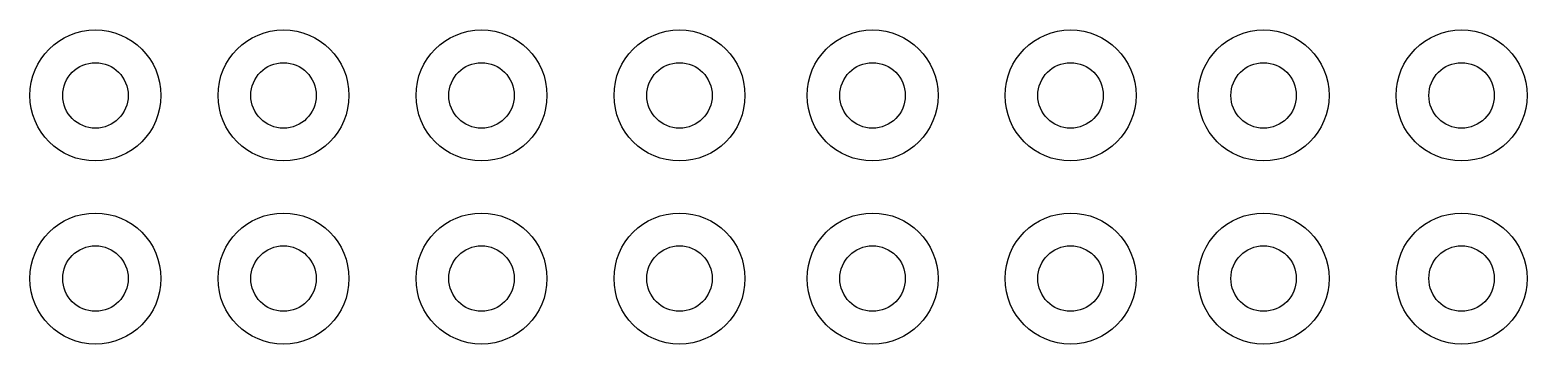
# Model space of a CAD drawing. Header units: inches. Extents: x 2.2 to 70.8, y 1.3 to 15.6.
import ezdxf

# ---------------------------------------------------------------- set-up
doc = ezdxf.new("R2010")
doc.units = ezdxf.units.IN
doc.header["$MEASUREMENT"] = 0

msp = doc.modelspace()

# ---------------------------------------------------------------- linework, layer by layer
for centre, radius in [((5.21, 12.642), 3), ((13.827, 12.642), 3), ((22.898, 12.642), 3), ((31.969, 12.642), 3), ((40.814, 12.642), 3), ((49.885, 12.642), 3), ((58.729, 12.642), 3), ((67.8, 12.642), 3), ((5.21, 12.642), 1.5), ((13.827, 12.642), 1.5), ((22.898, 12.642), 1.5), ((31.969, 12.642), 1.5), ((40.814, 12.642), 1.5), ((49.885, 12.642), 1.5), ((58.729, 12.642), 1.5), ((67.8, 12.642), 1.5), ((5.21, 4.257), 3), ((13.827, 4.257), 3), ((22.898, 4.257), 3), ((31.969, 4.257), 3), ((40.814, 4.257), 3), ((49.885, 4.257), 3), ((58.729, 4.257), 3), ((67.8, 4.257), 3), ((5.21, 4.257), 1.5), ((13.827, 4.257), 1.5), ((22.898, 4.257), 1.5), ((31.969, 4.257), 1.5), ((40.814, 4.257), 1.5), ((49.885, 4.257), 1.5), ((58.729, 4.257), 1.5), ((67.8, 4.257), 1.5)]:
    msp.add_circle(centre, radius)

doc.saveas('drawing.dxf')
